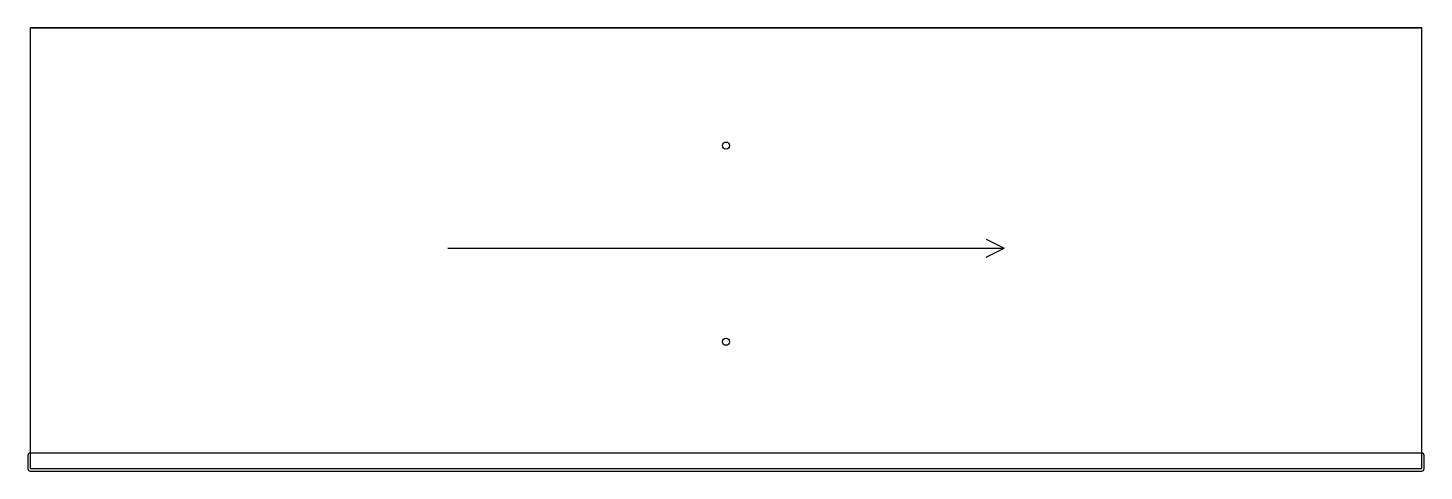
# Model space of a CAD drawing. Header units: millimetres. Extents: x -2 to 1165, y -2 to 368.
import ezdxf

# ---------------------------------------------------------------- set-up
doc = ezdxf.new("R2010")
doc.units = ezdxf.units.MM
for name, color, linetype in [('A_SIDE_GROOVE_10', 7, 'Continuous'), ('A_SIDE_HOLES_12', 7, 'Continuous'), ('EDGE_BANDING', 7, 'Continuous'), ('GRAIN_DIRECTION', 3, 'Continuous'), ('OUTSIDE_THROUGH', 7, 'Continuous')]:
    doc.layers.add(name, color=color, linetype=linetype)

msp = doc.modelspace()

# ---------------------------------------------------------------- linework, layer by layer
at = {"layer": 'A_SIDE_GROOVE_10'}
msp.add_lwpolyline([(-0.01, -2.01), (1163.01, -2.01, 0.4142136), (1165.01, -0.01), (1165.01, 11, 0.4142136), (1163.01, 13), (-0.01, 13, 0.4142136), (-2.01, 11), (-2.01, -0.01, 0.4142136)], format="xyb", close=True, dxfattribs=at)
at = {"layer": 'A_SIDE_HOLES_12'}
for centre in [(581.5, 269.75), (581.5, 106)]:
    msp.add_circle(centre, 3, dxfattribs=at)
at = {"layer": 'EDGE_BANDING'}
for p, q in [((0, 368), (1163, 368)), ((0, 0), (1163, 0))]:
    msp.add_line(p, q, dxfattribs=at)
at = {"layer": 'GRAIN_DIRECTION'}
for p in [(799.1, 191.5), (348.9, 184), (799.1, 176.5)]:
    msp.add_line(p, (814.1, 184), dxfattribs=at)
at = {"layer": 'OUTSIDE_THROUGH'}
msp.add_lwpolyline([(0, 0), (1163, 0), (1163, 368), (0, 368)], close=True, dxfattribs=at)

doc.saveas('drawing.dxf')
